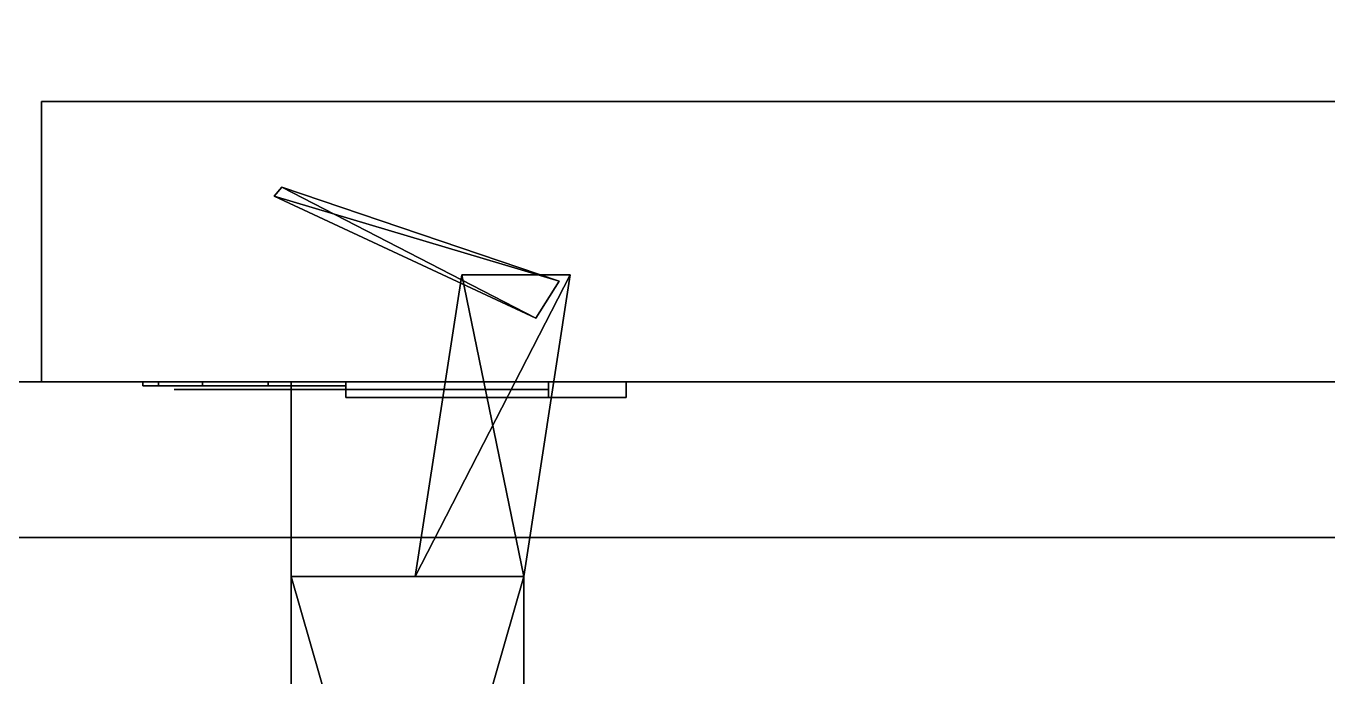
# Model space of a CAD drawing. Extents: x 0 to 6014, y -2453 to 0.
# Drawn here: x 1588 to 1671.5, y -1508.9 to -1467.2 of the extents above; entities that cross this region are included whole.
import ezdxf

# ---------------------------------------------------------------- set-up
doc = ezdxf.new("R2010")
doc.units = 0
for name, color, linetype in [('LAYER0', 7, 'CONTINUOUS'), ('LAYER1', 7, 'CONTINUOUS'), ('LAYER439', 7, 'CONTINUOUS'), ('LAYER472', 7, 'CONTINUOUS'), ('LAYER473', 7, 'CONTINUOUS'), ('LAYER484', 28, 'CONTINUOUS'), ('LAYER485', 253, 'CONTINUOUS'), ('LAYER486', 28, 'CONTINUOUS'), ('LAYER487', 253, 'CONTINUOUS'), ('LAYER488', 28, 'CONTINUOUS'), ('LAYER489', 253, 'CONTINUOUS'), ('LAYER490', 28, 'CONTINUOUS'), ('LAYER491', 253, 'CONTINUOUS'), ('LAYER492', 28, 'CONTINUOUS'), ('LAYER493', 253, 'CONTINUOUS'), ('LAYER494', 254, 'CONTINUOUS'), ('LAYER506', 254, 'CONTINUOUS')]:
    doc.layers.add(name, color=color, linetype=linetype)

msp = doc.modelspace()

# ---------------------------------------------------------------- linework, layer by layer
at = {"layer": 'LAYER0'}
for points, invisible_edges in [([(1510, -265), (4585, 0), (2107, -1840), (1510, -265)], 7), ([(1510, -265, 5), (2107, -1840, 5), (1510, 0, 5), (1510, -265, 5)], 3), ([(1510, 0, 5), (2107, -1840, 5), (4585, 0, 5), (1510, 0, 5)], 3), ([(2107, -1840, 5), (0, -10, 5), (0, -1840, 5), (2107, -1840, 5)], 1), ([(0, -10, 5), (2107, -1840, 5), (1065, -265, 5), (0, -10, 5)], 7), ([(0, -1840), (1065, -265), (2107, -1840), (0, -1840)], 3), ([(2107, -1840), (1065, -265), (1510, -265), (2107, -1840)], 5), ([(1065, -265, 5), (2107, -1840, 5), (1510, -265, 5), (1065, -265, 5)], 3)]:
    msp.add_3dface(points, dxfattribs=dict(at, invisible_edges=invisible_edges))
at = {"layer": 'LAYER439', "invisible_edges": 1}
for points in [[(1605, -1690, 155), (1587, -1490, 155), (1605, -1490, 155), (1605, -1690, 155)], [(1587, -1490, 155), (1605, -1690, 155), (1587, -1690, 155), (1587, -1490, 155)], [(1587, -1490, 155), (1605, -1490, 2293), (1605, -1490, 155), (1587, -1490, 155)], [(1605, -1490, 2293), (1587, -1490, 155), (1587, -1490, 2293), (1605, -1490, 2293)], [(1587, -1690, 2293), (1605, -1490, 2293), (1587, -1490, 2293), (1587, -1690, 2293)], [(1605, -1490, 2293), (1587, -1690, 2293), (1605, -1690, 2293), (1605, -1490, 2293)], [(1605, -1690, 155), (1605, -1490, 2293), (1605, -1690, 2293), (1605, -1690, 155)], [(1605, -1490, 2293), (1605, -1690, 155), (1605, -1490, 155), (1605, -1490, 2293)]]:
    msp.add_3dface(points, dxfattribs=at)
at = {"layer": 'LAYER472', "invisible_edges": 1}
for points in [[(1605, -1690, 156), (2239, -1490, 156), (2239, -1690, 156), (1605, -1690, 156)], [(2239, -1490, 156), (1605, -1690, 156), (1605, -1490, 156), (2239, -1490, 156)], [(1605, -1490, 174), (2239, -1490, 156), (1605, -1490, 156), (1605, -1490, 174)], [(2239, -1490, 156), (1605, -1490, 174), (2239, -1490, 174), (2239, -1490, 156)], [(1605, -1690, 156), (1605, -1490, 174), (1605, -1490, 156), (1605, -1690, 156)], [(1605, -1490, 174), (1605, -1690, 156), (1605, -1690, 174), (1605, -1490, 174)], [(1605, -1490, 174), (2239, -1690, 174), (2239, -1490, 174), (1605, -1490, 174)], [(2239, -1690, 174), (1605, -1490, 174), (1605, -1690, 174), (2239, -1690, 174)]]:
    msp.add_3dface(points, dxfattribs=at)
at = {"layer": 'LAYER473', "invisible_edges": 1}
for points in [[(2239, -1690, 2292), (1605, -1490, 2292), (1605, -1690, 2292), (2239, -1690, 2292)], [(1605, -1490, 2292), (2239, -1690, 2292), (2239, -1490, 2292), (1605, -1490, 2292)], [(2239, -1490, 2274), (1605, -1490, 2292), (2239, -1490, 2292), (2239, -1490, 2274)], [(1605, -1490, 2292), (2239, -1490, 2274), (1605, -1490, 2274), (1605, -1490, 2292)], [(1605, -1690, 2274), (1605, -1490, 2292), (1605, -1490, 2274), (1605, -1690, 2274)], [(1605, -1490, 2292), (1605, -1690, 2274), (1605, -1690, 2292), (1605, -1490, 2292)], [(2239, -1490, 2274), (1605, -1690, 2274), (1605, -1490, 2274), (2239, -1490, 2274)], [(1605, -1690, 2274), (2239, -1490, 2274), (2239, -1690, 2274), (1605, -1690, 2274)]]:
    msp.add_3dface(points, dxfattribs=at)
at = {"layer": 'LAYER484'}
for points, invisible_edges in [([(1596.49, -1490.25, 253.0251), (1595.5, -1490.25, 258), (1597.5, -1490.25, 258), (1597.5, -1490.25, 252.5)], 10), ([(1595.5, -1490.25, 258), (1596.49, -1490.25, 262.9749), (1597.5, -1490.25, 263.5), (1597.5, -1490.25, 258)], 10), ([(1599.308, -1490.25, 248.8076), (1596.49, -1490.25, 253.0251), (1597.5, -1490.25, 252.5), (1601, -1490.25, 252.5)], 10), ([(1596.49, -1490.25, 262.9749), (1599.308, -1490.25, 267.1924), (1601, -1490.25, 263.5), (1597.5, -1490.25, 263.5)], 10), ([(1603.525, -1490.25, 245.9896), (1599.308, -1490.25, 248.8076), (1601, -1490.25, 252.5), (1604.5, -1490.25, 252.5)], 10), ([(1599.308, -1490.25, 267.1924), (1603.525, -1490.25, 270.0104), (1604.5, -1490.25, 263.5), (1601, -1490.25, 263.5)], 10), ([(1608.5, -1490.25, 245), (1603.525, -1490.25, 245.9896), (1604.5, -1490.25, 252.5), (1608.5, -1490.25, 249)], 2), ([(1603.525, -1490.25, 270.0104), (1608.5, -1490.25, 271), (1608.5, -1490.25, 267), (1604.5, -1490.25, 263.5)], 8), ([(1597.5, -1490.5, 263.5), (1597.5, -1490.5, 252.5), (1604.5, -1490.5, 252.5), (1604.291, -1490.5, 263.3167)], 4), ([(1604.291, -1490.5, 263.3167), (1604.5, -1490.5, 252.5), (1608.5, -1490.5, 249), (1608.5, -1490.5, 267)], 5), ([(1608.5, -1490.5, 267), (1608.5, -1490.5, 249), (1621.5, -1490.5, 249), (1621.5, -1490.5, 267)], 1), ([(1626.5, -1491, 237), (1621.5, -1491, 249), (1608.5, -1491, 249), (1608.5, -1491, 237)], 1), ([(1626.5, -1491, 279), (1621.5, -1491, 267), (1608.5, -1491, 267), (1608.5, -1491, 279)], 1), ([(1626.5, -1491, 279), (1626.5, -1491, 237), (1621.5, -1491, 249), (1621.5, -1491, 267)], 10)]:
    msp.add_3dface(points, dxfattribs=dict(at, invisible_edges=invisible_edges))
for points in [[(1608.5, -1490, 249), (1608.5, -1490, 237), (1608.5, -1490, 249)], [(1608.5, -1490, 267), (1608.5, -1490, 279), (1608.5, -1490, 267)], [(1621.5, -1491, 249), (1621.5, -1490, 249), (1608.5, -1490, 249), (1608.5, -1491, 249)], [(1608.5, -1491, 249), (1608.5, -1490, 249), (1608.5, -1490, 237), (1608.5, -1491, 237)], [(1608.5, -1491, 237), (1608.5, -1490, 237), (1626.5, -1490, 237), (1626.5, -1491, 237)], [(1621.5, -1491, 267), (1621.5, -1490, 267), (1608.5, -1490, 267), (1608.5, -1491, 267)], [(1608.5, -1491, 267), (1608.5, -1490, 267), (1608.5, -1490, 279), (1608.5, -1491, 279)], [(1608.5, -1491, 279), (1608.5, -1490, 279), (1626.5, -1490, 279), (1626.5, -1491, 279)], [(1626.5, -1490, 237), (1608.5, -1490, 237), (1608.5, -1490, 279), (1626.5, -1490, 279)], [(1621.5, -1490, 249), (1621.5, -1490, 267), (1621.5, -1490, 249)], [(1621.5, -1491, 249), (1621.5, -1490, 249), (1621.5, -1490, 267), (1621.5, -1491, 267)], [(1626.5, -1491, 279), (1626.5, -1490, 279), (1626.5, -1491, 279)], [(1626.5, -1490, 237), (1626.5, -1490, 279), (1626.5, -1491, 279), (1626.5, -1491, 237)], [(1626.5, -1491, 237), (1608.5, -1491, 237), (1608.5, -1491, 237), (1626.5, -1491, 237)], [(1626.5, -1491, 279), (1608.5, -1491, 279), (1608.5, -1491, 279), (1626.5, -1491, 279)]]:
    msp.add_3dface(points, dxfattribs=at)
at = {"layer": 'LAYER485'}
for points in [[(1603.918, -1478.077, 252.3477), (1604.409, -1477.5, 252.3477), (1620.692, -1485.925, 252.3477), (1603.918, -1478.077, 252.3477)], [(1603.918, -1478.077, 263.652), (1622.182, -1483.544, 263.652), (1604.409, -1477.5, 263.652), (1603.918, -1478.077, 263.652)], [(1620.692, -1485.925, 252.3477), (1604.409, -1477.5, 252.3477), (1622.182, -1483.544, 252.3477), (1620.692, -1485.925, 252.3477)], [(1604.409, -1477.5, 252.3477), (1604.409, -1477.5, 263.652), (1622.182, -1483.544, 252.3477), (1604.409, -1477.5, 252.3477)], [(1622.182, -1483.544, 252.3477), (1604.409, -1477.5, 263.652), (1622.182, -1483.544, 263.652), (1622.182, -1483.544, 252.3477)], [(1620.692, -1485.925, 263.652), (1622.182, -1483.544, 263.652), (1603.918, -1478.077, 263.652), (1620.692, -1485.925, 263.652)], [(1615.942, -1483.135, 251.2174), (1622.906, -1483.135, 251.2174), (1612.958, -1502.5, 251.2174), (1615.942, -1483.135, 251.2174)], [(1612.958, -1502.5, 251.2174), (1622.906, -1483.135, 251.2174), (1619.921, -1502.5, 251.2174), (1612.958, -1502.5, 251.2174)], [(1612.958, -1502.5, 264.7826), (1619.921, -1502.5, 264.7826), (1615.942, -1483.135, 264.7826), (1612.958, -1502.5, 264.7826)], [(1615.942, -1483.135, 264.7826), (1619.921, -1502.5, 264.7826), (1622.906, -1483.135, 264.7826), (1615.942, -1483.135, 264.7826)], [(1622.906, -1483.135, 251.2174), (1622.906, -1483.135, 264.7826), (1619.921, -1502.5, 251.2174), (1622.906, -1483.135, 251.2174)], [(1619.921, -1502.5, 251.2174), (1622.906, -1483.135, 264.7826), (1619.921, -1502.5, 264.7826), (1619.921, -1502.5, 251.2174)], [(1605, -1502.5, 251.2174), (1619.921, -1502.5, 251.2174), (1605, -1554.5, 251.2174), (1605, -1502.5, 251.2174)], [(1605, -1554.5, 251.2174), (1619.921, -1502.5, 251.2174), (1619.921, -1554.5, 251.2174), (1605, -1554.5, 251.2174)], [(1605, -1554.5, 264.7826), (1619.921, -1554.5, 264.7826), (1605, -1502.5, 264.7826), (1605, -1554.5, 264.7826)], [(1605, -1502.5, 264.7826), (1619.921, -1554.5, 264.7826), (1619.921, -1502.5, 264.7826), (1605, -1502.5, 264.7826)], [(1619.921, -1502.5, 251.2174), (1619.921, -1502.5, 264.7826), (1619.921, -1554.5, 251.2174), (1619.921, -1502.5, 251.2174)], [(1619.921, -1554.5, 251.2174), (1619.921, -1502.5, 264.7826), (1619.921, -1554.5, 264.7826), (1619.921, -1554.5, 251.2174)]]:
    msp.add_3dface(points, dxfattribs=at)
at = {"layer": 'LAYER486'}
for points, invisible_edges in [([(1596.49, -1490.25, 736.0251), (1595.5, -1490.25, 741), (1597.5, -1490.25, 741), (1597.5, -1490.25, 735.5)], 10), ([(1595.5, -1490.25, 741), (1596.49, -1490.25, 745.9749), (1597.5, -1490.25, 746.5), (1597.5, -1490.25, 741)], 10), ([(1599.308, -1490.25, 731.8076), (1596.49, -1490.25, 736.0251), (1597.5, -1490.25, 735.5), (1601, -1490.25, 735.5)], 10), ([(1596.49, -1490.25, 745.9749), (1599.308, -1490.25, 750.1924), (1601, -1490.25, 746.5), (1597.5, -1490.25, 746.5)], 10), ([(1603.525, -1490.25, 728.9896), (1599.308, -1490.25, 731.8076), (1601, -1490.25, 735.5), (1604.5, -1490.25, 735.5)], 10), ([(1599.308, -1490.25, 750.1924), (1603.525, -1490.25, 753.0104), (1604.5, -1490.25, 746.5), (1601, -1490.25, 746.5)], 10), ([(1608.5, -1490.25, 728), (1603.525, -1490.25, 728.9896), (1604.5, -1490.25, 735.5), (1608.5, -1490.25, 732)], 2), ([(1603.525, -1490.25, 753.0104), (1608.5, -1490.25, 754), (1608.5, -1490.25, 750), (1604.5, -1490.25, 746.5)], 8), ([(1597.5, -1490.5, 746.5), (1597.5, -1490.5, 735.5), (1604.5, -1490.5, 735.5), (1604.291, -1490.5, 746.3167)], 4), ([(1604.291, -1490.5, 746.3167), (1604.5, -1490.5, 735.5), (1608.5, -1490.5, 732), (1608.5, -1490.5, 750)], 5), ([(1608.5, -1490.5, 750), (1608.5, -1490.5, 732), (1621.5, -1490.5, 732), (1621.5, -1490.5, 750)], 1), ([(1626.5, -1491, 720), (1621.5, -1491, 732), (1608.5, -1491, 732), (1608.5, -1491, 720)], 1), ([(1626.5, -1491, 762), (1621.5, -1491, 750), (1608.5, -1491, 750), (1608.5, -1491, 762)], 1), ([(1626.5, -1491, 762), (1626.5, -1491, 720), (1621.5, -1491, 732), (1621.5, -1491, 750)], 10)]:
    msp.add_3dface(points, dxfattribs=dict(at, invisible_edges=invisible_edges))
for points in [[(1608.5, -1490, 732), (1608.5, -1490, 720), (1608.5, -1490, 732)], [(1608.5, -1490, 750), (1608.5, -1490, 762), (1608.5, -1490, 750)], [(1621.5, -1491, 732), (1621.5, -1490, 732), (1608.5, -1490, 732), (1608.5, -1491, 732)], [(1608.5, -1491, 732), (1608.5, -1490, 732), (1608.5, -1490, 720), (1608.5, -1491, 720)], [(1608.5, -1491, 720), (1608.5, -1490, 720), (1626.5, -1490, 720), (1626.5, -1491, 720)], [(1621.5, -1491, 750), (1621.5, -1490, 750), (1608.5, -1490, 750), (1608.5, -1491, 750)], [(1608.5, -1491, 750), (1608.5, -1490, 750), (1608.5, -1490, 762), (1608.5, -1491, 762)], [(1608.5, -1491, 762), (1608.5, -1490, 762), (1626.5, -1490, 762), (1626.5, -1491, 762)], [(1626.5, -1490, 720), (1608.5, -1490, 720), (1608.5, -1490, 762), (1626.5, -1490, 762)], [(1621.5, -1490, 732), (1621.5, -1490, 750), (1621.5, -1490, 732)], [(1621.5, -1491, 732), (1621.5, -1490, 732), (1621.5, -1490, 750), (1621.5, -1491, 750)], [(1626.5, -1491, 762), (1626.5, -1490, 762), (1626.5, -1491, 762)], [(1626.5, -1490, 720), (1626.5, -1490, 762), (1626.5, -1491, 762), (1626.5, -1491, 720)], [(1626.5, -1491, 720), (1608.5, -1491, 720), (1608.5, -1491, 720), (1626.5, -1491, 720)], [(1626.5, -1491, 762), (1608.5, -1491, 762), (1608.5, -1491, 762), (1626.5, -1491, 762)]]:
    msp.add_3dface(points, dxfattribs=at)
at = {"layer": 'LAYER487'}
for points in [[(1603.918, -1478.077, 735.3477), (1604.409, -1477.5, 735.3477), (1620.692, -1485.925, 735.3477), (1603.918, -1478.077, 735.3477)], [(1603.918, -1478.077, 746.652), (1622.182, -1483.544, 746.652), (1604.409, -1477.5, 746.652), (1603.918, -1478.077, 746.652)], [(1620.692, -1485.925, 735.3477), (1604.409, -1477.5, 735.3477), (1622.182, -1483.544, 735.3477), (1620.692, -1485.925, 735.3477)], [(1604.409, -1477.5, 735.3477), (1604.409, -1477.5, 746.652), (1622.182, -1483.544, 735.3477), (1604.409, -1477.5, 735.3477)], [(1622.182, -1483.544, 735.3477), (1604.409, -1477.5, 746.652), (1622.182, -1483.544, 746.652), (1622.182, -1483.544, 735.3477)], [(1620.692, -1485.925, 746.652), (1622.182, -1483.544, 746.652), (1603.918, -1478.077, 746.652), (1620.692, -1485.925, 746.652)], [(1615.942, -1483.135, 734.2174), (1622.906, -1483.135, 734.2174), (1612.958, -1502.5, 734.2174), (1615.942, -1483.135, 734.2174)], [(1612.958, -1502.5, 734.2174), (1622.906, -1483.135, 734.2174), (1619.921, -1502.5, 734.2174), (1612.958, -1502.5, 734.2174)], [(1612.958, -1502.5, 747.7826), (1619.921, -1502.5, 747.7826), (1615.942, -1483.135, 747.7826), (1612.958, -1502.5, 747.7826)], [(1615.942, -1483.135, 747.7826), (1619.921, -1502.5, 747.7826), (1622.906, -1483.135, 747.7826), (1615.942, -1483.135, 747.7826)], [(1622.906, -1483.135, 734.2174), (1622.906, -1483.135, 747.7826), (1619.921, -1502.5, 734.2174), (1622.906, -1483.135, 734.2174)], [(1619.921, -1502.5, 734.2174), (1622.906, -1483.135, 747.7826), (1619.921, -1502.5, 747.7826), (1619.921, -1502.5, 734.2174)], [(1605, -1502.5, 734.2174), (1619.921, -1502.5, 734.2174), (1605, -1554.5, 734.2174), (1605, -1502.5, 734.2174)], [(1605, -1554.5, 734.2174), (1619.921, -1502.5, 734.2174), (1619.921, -1554.5, 734.2174), (1605, -1554.5, 734.2174)], [(1605, -1554.5, 747.7826), (1619.921, -1554.5, 747.7826), (1605, -1502.5, 747.7826), (1605, -1554.5, 747.7826)], [(1605, -1502.5, 747.7826), (1619.921, -1554.5, 747.7826), (1619.921, -1502.5, 747.7826), (1605, -1502.5, 747.7826)], [(1619.921, -1502.5, 734.2174), (1619.921, -1502.5, 747.7826), (1619.921, -1554.5, 734.2174), (1619.921, -1502.5, 734.2174)], [(1619.921, -1554.5, 734.2174), (1619.921, -1502.5, 747.7826), (1619.921, -1554.5, 747.7826), (1619.921, -1554.5, 734.2174)]]:
    msp.add_3dface(points, dxfattribs=at)
at = {"layer": 'LAYER488'}
for points, invisible_edges in [([(1596.49, -1490.25, 1219.025), (1595.5, -1490.25, 1224), (1597.5, -1490.25, 1224), (1597.5, -1490.25, 1218.5)], 10), ([(1595.5, -1490.25, 1224), (1596.49, -1490.25, 1228.975), (1597.5, -1490.25, 1229.5), (1597.5, -1490.25, 1224)], 10), ([(1599.308, -1490.25, 1214.808), (1596.49, -1490.25, 1219.025), (1597.5, -1490.25, 1218.5), (1601, -1490.25, 1218.5)], 10), ([(1596.49, -1490.25, 1228.975), (1599.308, -1490.25, 1233.192), (1601, -1490.25, 1229.5), (1597.5, -1490.25, 1229.5)], 10), ([(1603.525, -1490.25, 1211.99), (1599.308, -1490.25, 1214.808), (1601, -1490.25, 1218.5), (1604.5, -1490.25, 1218.5)], 10), ([(1599.308, -1490.25, 1233.192), (1603.525, -1490.25, 1236.01), (1604.5, -1490.25, 1229.5), (1601, -1490.25, 1229.5)], 10), ([(1608.5, -1490.25, 1211), (1603.525, -1490.25, 1211.99), (1604.5, -1490.25, 1218.5), (1608.5, -1490.25, 1215)], 2), ([(1603.525, -1490.25, 1236.01), (1608.5, -1490.25, 1237), (1608.5, -1490.25, 1233), (1604.5, -1490.25, 1229.5)], 8), ([(1597.5, -1490.5, 1229.5), (1597.5, -1490.5, 1218.5), (1604.5, -1490.5, 1218.5), (1604.291, -1490.5, 1229.317)], 4), ([(1604.291, -1490.5, 1229.317), (1604.5, -1490.5, 1218.5), (1608.5, -1490.5, 1215), (1608.5, -1490.5, 1233)], 5), ([(1608.5, -1490.5, 1233), (1608.5, -1490.5, 1215), (1621.5, -1490.5, 1215), (1621.5, -1490.5, 1233)], 1), ([(1626.5, -1491, 1203), (1621.5, -1491, 1215), (1608.5, -1491, 1215), (1608.5, -1491, 1203)], 1), ([(1626.5, -1491, 1245), (1621.5, -1491, 1233), (1608.5, -1491, 1233), (1608.5, -1491, 1245)], 1), ([(1626.5, -1491, 1245), (1626.5, -1491, 1203), (1621.5, -1491, 1215), (1621.5, -1491, 1233)], 10)]:
    msp.add_3dface(points, dxfattribs=dict(at, invisible_edges=invisible_edges))
for points in [[(1608.5, -1490, 1215), (1608.5, -1490, 1203), (1608.5, -1490, 1215)], [(1608.5, -1490, 1233), (1608.5, -1490, 1245), (1608.5, -1490, 1233)], [(1621.5, -1491, 1215), (1621.5, -1490, 1215), (1608.5, -1490, 1215), (1608.5, -1491, 1215)], [(1608.5, -1491, 1215), (1608.5, -1490, 1215), (1608.5, -1490, 1203), (1608.5, -1491, 1203)], [(1608.5, -1491, 1203), (1608.5, -1490, 1203), (1626.5, -1490, 1203), (1626.5, -1491, 1203)], [(1621.5, -1491, 1233), (1621.5, -1490, 1233), (1608.5, -1490, 1233), (1608.5, -1491, 1233)], [(1608.5, -1491, 1233), (1608.5, -1490, 1233), (1608.5, -1490, 1245), (1608.5, -1491, 1245)], [(1608.5, -1491, 1245), (1608.5, -1490, 1245), (1626.5, -1490, 1245), (1626.5, -1491, 1245)], [(1626.5, -1490, 1203), (1608.5, -1490, 1203), (1608.5, -1490, 1245), (1626.5, -1490, 1245)], [(1621.5, -1490, 1215), (1621.5, -1490, 1233), (1621.5, -1490, 1215)], [(1621.5, -1491, 1215), (1621.5, -1490, 1215), (1621.5, -1490, 1233), (1621.5, -1491, 1233)], [(1626.5, -1491, 1245), (1626.5, -1490, 1245), (1626.5, -1491, 1245)], [(1626.5, -1490, 1203), (1626.5, -1490, 1245), (1626.5, -1491, 1245), (1626.5, -1491, 1203)], [(1626.5, -1491, 1203), (1608.5, -1491, 1203), (1608.5, -1491, 1203), (1626.5, -1491, 1203)], [(1626.5, -1491, 1245), (1608.5, -1491, 1245), (1608.5, -1491, 1245), (1626.5, -1491, 1245)]]:
    msp.add_3dface(points, dxfattribs=at)
at = {"layer": 'LAYER489'}
for points in [[(1603.918, -1478.077, 1218.348), (1604.409, -1477.5, 1218.348), (1620.692, -1485.925, 1218.348), (1603.918, -1478.077, 1218.348)], [(1603.918, -1478.077, 1229.652), (1622.182, -1483.544, 1229.652), (1604.409, -1477.5, 1229.652), (1603.918, -1478.077, 1229.652)], [(1620.692, -1485.925, 1218.348), (1604.409, -1477.5, 1218.348), (1622.182, -1483.544, 1218.348), (1620.692, -1485.925, 1218.348)], [(1604.409, -1477.5, 1218.348), (1604.409, -1477.5, 1229.652), (1622.182, -1483.544, 1218.348), (1604.409, -1477.5, 1218.348)], [(1622.182, -1483.544, 1218.348), (1604.409, -1477.5, 1229.652), (1622.182, -1483.544, 1229.652), (1622.182, -1483.544, 1218.348)], [(1620.692, -1485.925, 1229.652), (1622.182, -1483.544, 1229.652), (1603.918, -1478.077, 1229.652), (1620.692, -1485.925, 1229.652)], [(1615.942, -1483.135, 1217.217), (1622.906, -1483.135, 1217.217), (1612.958, -1502.5, 1217.217), (1615.942, -1483.135, 1217.217)], [(1612.958, -1502.5, 1217.217), (1622.906, -1483.135, 1217.217), (1619.921, -1502.5, 1217.217), (1612.958, -1502.5, 1217.217)], [(1612.958, -1502.5, 1230.783), (1619.921, -1502.5, 1230.783), (1615.942, -1483.135, 1230.783), (1612.958, -1502.5, 1230.783)], [(1615.942, -1483.135, 1230.783), (1619.921, -1502.5, 1230.783), (1622.906, -1483.135, 1230.783), (1615.942, -1483.135, 1230.783)], [(1622.906, -1483.135, 1217.217), (1622.906, -1483.135, 1230.783), (1619.921, -1502.5, 1217.217), (1622.906, -1483.135, 1217.217)], [(1619.921, -1502.5, 1217.217), (1622.906, -1483.135, 1230.783), (1619.921, -1502.5, 1230.783), (1619.921, -1502.5, 1217.217)], [(1605, -1502.5, 1217.217), (1619.921, -1502.5, 1217.217), (1605, -1554.5, 1217.217), (1605, -1502.5, 1217.217)], [(1605, -1554.5, 1217.217), (1619.921, -1502.5, 1217.217), (1619.921, -1554.5, 1217.217), (1605, -1554.5, 1217.217)], [(1605, -1554.5, 1230.783), (1619.921, -1554.5, 1230.783), (1605, -1502.5, 1230.783), (1605, -1554.5, 1230.783)], [(1605, -1502.5, 1230.783), (1619.921, -1554.5, 1230.783), (1619.921, -1502.5, 1230.783), (1605, -1502.5, 1230.783)], [(1619.921, -1502.5, 1217.217), (1619.921, -1502.5, 1230.783), (1619.921, -1554.5, 1217.217), (1619.921, -1502.5, 1217.217)], [(1619.921, -1554.5, 1217.217), (1619.921, -1502.5, 1230.783), (1619.921, -1554.5, 1230.783), (1619.921, -1554.5, 1217.217)]]:
    msp.add_3dface(points, dxfattribs=at)
at = {"layer": 'LAYER490'}
for points, invisible_edges in [([(1596.49, -1490.25, 1702.025), (1595.5, -1490.25, 1707), (1597.5, -1490.25, 1707), (1597.5, -1490.25, 1701.5)], 10), ([(1595.5, -1490.25, 1707), (1596.49, -1490.25, 1711.975), (1597.5, -1490.25, 1712.5), (1597.5, -1490.25, 1707)], 10), ([(1599.308, -1490.25, 1697.808), (1596.49, -1490.25, 1702.025), (1597.5, -1490.25, 1701.5), (1601, -1490.25, 1701.5)], 10), ([(1596.49, -1490.25, 1711.975), (1599.308, -1490.25, 1716.192), (1601, -1490.25, 1712.5), (1597.5, -1490.25, 1712.5)], 10), ([(1603.525, -1490.25, 1694.99), (1599.308, -1490.25, 1697.808), (1601, -1490.25, 1701.5), (1604.5, -1490.25, 1701.5)], 10), ([(1599.308, -1490.25, 1716.192), (1603.525, -1490.25, 1719.01), (1604.5, -1490.25, 1712.5), (1601, -1490.25, 1712.5)], 10), ([(1608.5, -1490.25, 1694), (1603.525, -1490.25, 1694.99), (1604.5, -1490.25, 1701.5), (1608.5, -1490.25, 1698)], 2), ([(1603.525, -1490.25, 1719.01), (1608.5, -1490.25, 1720), (1608.5, -1490.25, 1716), (1604.5, -1490.25, 1712.5)], 8), ([(1597.5, -1490.5, 1712.5), (1597.5, -1490.5, 1701.5), (1604.5, -1490.5, 1701.5), (1604.291, -1490.5, 1712.317)], 4), ([(1604.291, -1490.5, 1712.317), (1604.5, -1490.5, 1701.5), (1608.5, -1490.5, 1698), (1608.5, -1490.5, 1716)], 5), ([(1608.5, -1490.5, 1716), (1608.5, -1490.5, 1698), (1621.5, -1490.5, 1698), (1621.5, -1490.5, 1716)], 1), ([(1626.5, -1491, 1686), (1621.5, -1491, 1698), (1608.5, -1491, 1698), (1608.5, -1491, 1686)], 1), ([(1626.5, -1491, 1728), (1621.5, -1491, 1716), (1608.5, -1491, 1716), (1608.5, -1491, 1728)], 1), ([(1626.5, -1491, 1728), (1626.5, -1491, 1686), (1621.5, -1491, 1698), (1621.5, -1491, 1716)], 10)]:
    msp.add_3dface(points, dxfattribs=dict(at, invisible_edges=invisible_edges))
for points in [[(1608.5, -1490, 1698), (1608.5, -1490, 1686), (1608.5, -1490, 1698)], [(1608.5, -1490, 1716), (1608.5, -1490, 1728), (1608.5, -1490, 1716)], [(1621.5, -1491, 1698), (1621.5, -1490, 1698), (1608.5, -1490, 1698), (1608.5, -1491, 1698)], [(1608.5, -1491, 1698), (1608.5, -1490, 1698), (1608.5, -1490, 1686), (1608.5, -1491, 1686)], [(1608.5, -1491, 1686), (1608.5, -1490, 1686), (1626.5, -1490, 1686), (1626.5, -1491, 1686)], [(1621.5, -1491, 1716), (1621.5, -1490, 1716), (1608.5, -1490, 1716), (1608.5, -1491, 1716)], [(1608.5, -1491, 1716), (1608.5, -1490, 1716), (1608.5, -1490, 1728), (1608.5, -1491, 1728)], [(1608.5, -1491, 1728), (1608.5, -1490, 1728), (1626.5, -1490, 1728), (1626.5, -1491, 1728)], [(1626.5, -1490, 1686), (1608.5, -1490, 1686), (1608.5, -1490, 1728), (1626.5, -1490, 1728)], [(1621.5, -1490, 1698), (1621.5, -1490, 1716), (1621.5, -1490, 1698)], [(1621.5, -1491, 1698), (1621.5, -1490, 1698), (1621.5, -1490, 1716), (1621.5, -1491, 1716)], [(1626.5, -1491, 1728), (1626.5, -1490, 1728), (1626.5, -1491, 1728)], [(1626.5, -1490, 1686), (1626.5, -1490, 1728), (1626.5, -1491, 1728), (1626.5, -1491, 1686)], [(1626.5, -1491, 1686), (1608.5, -1491, 1686), (1608.5, -1491, 1686), (1626.5, -1491, 1686)], [(1626.5, -1491, 1728), (1608.5, -1491, 1728), (1608.5, -1491, 1728), (1626.5, -1491, 1728)]]:
    msp.add_3dface(points, dxfattribs=at)
at = {"layer": 'LAYER491'}
for points in [[(1603.918, -1478.077, 1701.348), (1604.409, -1477.5, 1701.348), (1620.692, -1485.925, 1701.348), (1603.918, -1478.077, 1701.348)], [(1603.918, -1478.077, 1712.652), (1622.182, -1483.544, 1712.652), (1604.409, -1477.5, 1712.652), (1603.918, -1478.077, 1712.652)], [(1620.692, -1485.925, 1701.348), (1604.409, -1477.5, 1701.348), (1622.182, -1483.544, 1701.348), (1620.692, -1485.925, 1701.348)], [(1604.409, -1477.5, 1701.348), (1604.409, -1477.5, 1712.652), (1622.182, -1483.544, 1701.348), (1604.409, -1477.5, 1701.348)], [(1622.182, -1483.544, 1701.348), (1604.409, -1477.5, 1712.652), (1622.182, -1483.544, 1712.652), (1622.182, -1483.544, 1701.348)], [(1620.692, -1485.925, 1712.652), (1622.182, -1483.544, 1712.652), (1603.918, -1478.077, 1712.652), (1620.692, -1485.925, 1712.652)], [(1615.942, -1483.135, 1700.217), (1622.906, -1483.135, 1700.217), (1612.958, -1502.5, 1700.217), (1615.942, -1483.135, 1700.217)], [(1612.958, -1502.5, 1700.217), (1622.906, -1483.135, 1700.217), (1619.921, -1502.5, 1700.217), (1612.958, -1502.5, 1700.217)], [(1612.958, -1502.5, 1713.783), (1619.921, -1502.5, 1713.783), (1615.942, -1483.135, 1713.783), (1612.958, -1502.5, 1713.783)], [(1615.942, -1483.135, 1713.783), (1619.921, -1502.5, 1713.783), (1622.906, -1483.135, 1713.783), (1615.942, -1483.135, 1713.783)], [(1622.906, -1483.135, 1700.217), (1622.906, -1483.135, 1713.783), (1619.921, -1502.5, 1700.217), (1622.906, -1483.135, 1700.217)], [(1619.921, -1502.5, 1700.217), (1622.906, -1483.135, 1713.783), (1619.921, -1502.5, 1713.783), (1619.921, -1502.5, 1700.217)], [(1605, -1502.5, 1700.217), (1619.921, -1502.5, 1700.217), (1605, -1554.5, 1700.217), (1605, -1502.5, 1700.217)], [(1605, -1554.5, 1700.217), (1619.921, -1502.5, 1700.217), (1619.921, -1554.5, 1700.217), (1605, -1554.5, 1700.217)], [(1605, -1554.5, 1713.783), (1619.921, -1554.5, 1713.783), (1605, -1502.5, 1713.783), (1605, -1554.5, 1713.783)], [(1605, -1502.5, 1713.783), (1619.921, -1554.5, 1713.783), (1619.921, -1502.5, 1713.783), (1605, -1502.5, 1713.783)], [(1619.921, -1502.5, 1700.217), (1619.921, -1502.5, 1713.783), (1619.921, -1554.5, 1700.217), (1619.921, -1502.5, 1700.217)], [(1619.921, -1554.5, 1700.217), (1619.921, -1502.5, 1713.783), (1619.921, -1554.5, 1713.783), (1619.921, -1554.5, 1700.217)]]:
    msp.add_3dface(points, dxfattribs=at)
at = {"layer": 'LAYER492'}
for points, invisible_edges in [([(1596.49, -1490.25, 2185.025), (1595.5, -1490.25, 2190), (1597.5, -1490.25, 2190), (1597.5, -1490.25, 2184.5)], 10), ([(1595.5, -1490.25, 2190), (1596.49, -1490.25, 2194.975), (1597.5, -1490.25, 2195.5), (1597.5, -1490.25, 2190)], 10), ([(1599.308, -1490.25, 2180.808), (1596.49, -1490.25, 2185.025), (1597.5, -1490.25, 2184.5), (1601, -1490.25, 2184.5)], 10), ([(1596.49, -1490.25, 2194.975), (1599.308, -1490.25, 2199.192), (1601, -1490.25, 2195.5), (1597.5, -1490.25, 2195.5)], 10), ([(1603.525, -1490.25, 2177.99), (1599.308, -1490.25, 2180.808), (1601, -1490.25, 2184.5), (1604.5, -1490.25, 2184.5)], 10), ([(1599.308, -1490.25, 2199.192), (1603.525, -1490.25, 2202.01), (1604.5, -1490.25, 2195.5), (1601, -1490.25, 2195.5)], 10), ([(1608.5, -1490.25, 2177), (1603.525, -1490.25, 2177.99), (1604.5, -1490.25, 2184.5), (1608.5, -1490.25, 2181)], 2), ([(1603.525, -1490.25, 2202.01), (1608.5, -1490.25, 2203), (1608.5, -1490.25, 2199), (1604.5, -1490.25, 2195.5)], 8), ([(1597.5, -1490.5, 2195.5), (1597.5, -1490.5, 2184.5), (1604.5, -1490.5, 2184.5), (1604.291, -1490.5, 2195.317)], 4), ([(1604.291, -1490.5, 2195.317), (1604.5, -1490.5, 2184.5), (1608.5, -1490.5, 2181), (1608.5, -1490.5, 2199)], 5), ([(1608.5, -1490.5, 2199), (1608.5, -1490.5, 2181), (1621.5, -1490.5, 2181), (1621.5, -1490.5, 2199)], 1), ([(1626.5, -1491, 2169), (1621.5, -1491, 2181), (1608.5, -1491, 2181), (1608.5, -1491, 2169)], 1), ([(1626.5, -1491, 2211), (1621.5, -1491, 2199), (1608.5, -1491, 2199), (1608.5, -1491, 2211)], 1), ([(1626.5, -1491, 2211), (1626.5, -1491, 2169), (1621.5, -1491, 2181), (1621.5, -1491, 2199)], 10)]:
    msp.add_3dface(points, dxfattribs=dict(at, invisible_edges=invisible_edges))
for points in [[(1608.5, -1490, 2181), (1608.5, -1490, 2169), (1608.5, -1490, 2181)], [(1608.5, -1490, 2199), (1608.5, -1490, 2211), (1608.5, -1490, 2199)], [(1621.5, -1491, 2181), (1621.5, -1490, 2181), (1608.5, -1490, 2181), (1608.5, -1491, 2181)], [(1608.5, -1491, 2181), (1608.5, -1490, 2181), (1608.5, -1490, 2169), (1608.5, -1491, 2169)], [(1608.5, -1491, 2169), (1608.5, -1490, 2169), (1626.5, -1490, 2169), (1626.5, -1491, 2169)], [(1621.5, -1491, 2199), (1621.5, -1490, 2199), (1608.5, -1490, 2199), (1608.5, -1491, 2199)], [(1608.5, -1491, 2199), (1608.5, -1490, 2199), (1608.5, -1490, 2211), (1608.5, -1491, 2211)], [(1608.5, -1491, 2211), (1608.5, -1490, 2211), (1626.5, -1490, 2211), (1626.5, -1491, 2211)], [(1626.5, -1490, 2169), (1608.5, -1490, 2169), (1608.5, -1490, 2211), (1626.5, -1490, 2211)], [(1621.5, -1490, 2181), (1621.5, -1490, 2199), (1621.5, -1490, 2181)], [(1621.5, -1491, 2181), (1621.5, -1490, 2181), (1621.5, -1490, 2199), (1621.5, -1491, 2199)], [(1626.5, -1491, 2211), (1626.5, -1490, 2211), (1626.5, -1491, 2211)], [(1626.5, -1490, 2169), (1626.5, -1490, 2211), (1626.5, -1491, 2211), (1626.5, -1491, 2169)], [(1626.5, -1491, 2169), (1608.5, -1491, 2169), (1608.5, -1491, 2169), (1626.5, -1491, 2169)], [(1626.5, -1491, 2211), (1608.5, -1491, 2211), (1608.5, -1491, 2211), (1626.5, -1491, 2211)]]:
    msp.add_3dface(points, dxfattribs=at)
at = {"layer": 'LAYER493'}
for points in [[(1603.918, -1478.077, 2184.348), (1604.409, -1477.5, 2184.348), (1620.692, -1485.925, 2184.348), (1603.918, -1478.077, 2184.348)], [(1603.918, -1478.077, 2195.652), (1622.182, -1483.544, 2195.652), (1604.409, -1477.5, 2195.652), (1603.918, -1478.077, 2195.652)], [(1620.692, -1485.925, 2184.348), (1604.409, -1477.5, 2184.348), (1622.182, -1483.544, 2184.348), (1620.692, -1485.925, 2184.348)], [(1604.409, -1477.5, 2184.348), (1604.409, -1477.5, 2195.652), (1622.182, -1483.544, 2184.348), (1604.409, -1477.5, 2184.348)], [(1622.182, -1483.544, 2184.348), (1604.409, -1477.5, 2195.652), (1622.182, -1483.544, 2195.652), (1622.182, -1483.544, 2184.348)], [(1620.692, -1485.925, 2195.652), (1622.182, -1483.544, 2195.652), (1603.918, -1478.077, 2195.652), (1620.692, -1485.925, 2195.652)], [(1615.942, -1483.135, 2183.217), (1622.906, -1483.135, 2183.217), (1612.958, -1502.5, 2183.217), (1615.942, -1483.135, 2183.217)], [(1612.958, -1502.5, 2183.217), (1622.906, -1483.135, 2183.217), (1619.921, -1502.5, 2183.217), (1612.958, -1502.5, 2183.217)], [(1612.958, -1502.5, 2196.783), (1619.921, -1502.5, 2196.783), (1615.942, -1483.135, 2196.783), (1612.958, -1502.5, 2196.783)], [(1615.942, -1483.135, 2196.783), (1619.921, -1502.5, 2196.783), (1622.906, -1483.135, 2196.783), (1615.942, -1483.135, 2196.783)], [(1622.906, -1483.135, 2183.217), (1622.906, -1483.135, 2196.783), (1619.921, -1502.5, 2183.217), (1622.906, -1483.135, 2183.217)], [(1619.921, -1502.5, 2183.217), (1622.906, -1483.135, 2196.783), (1619.921, -1502.5, 2196.783), (1619.921, -1502.5, 2183.217)], [(1605, -1502.5, 2183.217), (1619.921, -1502.5, 2183.217), (1605, -1554.5, 2183.217), (1605, -1502.5, 2183.217)], [(1605, -1554.5, 2183.217), (1619.921, -1502.5, 2183.217), (1619.921, -1554.5, 2183.217), (1605, -1554.5, 2183.217)], [(1605, -1554.5, 2196.783), (1619.921, -1554.5, 2196.783), (1605, -1502.5, 2196.783), (1605, -1554.5, 2196.783)], [(1605, -1502.5, 2196.783), (1619.921, -1554.5, 2196.783), (1619.921, -1502.5, 2196.783), (1605, -1502.5, 2196.783)], [(1619.921, -1502.5, 2183.217), (1619.921, -1502.5, 2196.783), (1619.921, -1554.5, 2183.217), (1619.921, -1502.5, 2183.217)], [(1619.921, -1554.5, 2183.217), (1619.921, -1502.5, 2196.783), (1619.921, -1554.5, 2196.783), (1619.921, -1554.5, 2183.217)]]:
    msp.add_3dface(points, dxfattribs=at)
at = {"layer": 'LAYER494', "invisible_edges": 1}
for points in [[(1920.5, -1472, 158), (1589, -1490, 158), (1589, -1472, 158), (1920.5, -1472, 158)], [(1589, -1490, 158), (1920.5, -1472, 158), (1920.5, -1490, 158), (1589, -1490, 158)], [(1589, -1472, 2290), (1589, -1490, 158), (1589, -1490, 2290), (1589, -1472, 2290)], [(1589, -1490, 158), (1589, -1472, 2290), (1589, -1472, 158), (1589, -1490, 158)], [(1920.5, -1490, 2290), (1589, -1472, 2290), (1589, -1490, 2290), (1920.5, -1490, 2290)], [(1589, -1472, 2290), (1920.5, -1490, 2290), (1920.5, -1472, 2290), (1589, -1472, 2290)], [(1589, -1472, 2290), (1920.5, -1472, 158), (1589, -1472, 158), (1589, -1472, 2290)], [(1920.5, -1472, 158), (1589, -1472, 2290), (1920.5, -1472, 2290), (1920.5, -1472, 158)], [(1920.5, -1490, 2290), (1589, -1490, 158), (1920.5, -1490, 158), (1920.5, -1490, 2290)], [(1589, -1490, 158), (1920.5, -1490, 2290), (1589, -1490, 2290), (1589, -1490, 158)]]:
    msp.add_3dface(points, dxfattribs=at)
at = {"layer": 'LAYER506', "invisible_edges": 1}
for points in [[(97, -1500, 2293), (2247, -1518, 2293), (97, -1518, 2293), (97, -1500, 2293)], [(2247, -1518, 2293), (97, -1500, 2293), (2247, -1500, 2293), (2247, -1518, 2293)], [(2247, -1500, 2363), (97, -1518, 2363), (2247, -1518, 2363), (2247, -1500, 2363)], [(97, -1518, 2363), (2247, -1500, 2363), (97, -1500, 2363), (97, -1518, 2363)], [(97, -1500, 2293), (2247, -1500, 2363), (2247, -1500, 2293), (97, -1500, 2293)], [(2247, -1500, 2363), (97, -1500, 2293), (97, -1500, 2363), (2247, -1500, 2363)]]:
    msp.add_3dface(points, dxfattribs=at)

# ---------------------------------------------------------------- meshes
at = {"layer": 'LAYER1'}
mesh = msp.add_polymesh((11, 2), dxfattribs=at)
for k, corner in enumerate([(2257, -1690, 2334), (2257, -2453, 2334), (150, -1690, 2334), (2257, -1690, 2334), (150, -160, 2334), (150, -1690, 2334), (915, -160, 2334), (150, -160, 2334), (915, -415, 2334), (915, -160, 2334), (1660, -415, 2334), (915, -415, 2334), (1660, -150, 2334), (1660, -415, 2334), (4435, -150, 2334), (1660, -150, 2334), (4435, -790, 2334), (4435, -150, 2334), (6013.688, -790, 2334), (4435, -790, 2334), (6013.688, -640, 2334), (4585, -640, 2334)]):
    mesh.set_mesh_vertex(divmod(k, 2), corner)
at = {"layer": 'LAYER484'}
mesh = msp.add_polymesh((2, 9), dxfattribs=at)
for k, corner in enumerate([(1608.5, -1490.25, 245), (1603.525, -1490.25, 245.9896), (1599.308, -1490.25, 248.8076), (1596.49, -1490.25, 253.0251), (1595.5, -1490.25, 258), (1596.49, -1490.25, 262.9749), (1599.308, -1490.25, 267.1924), (1603.525, -1490.25, 270.0104), (1608.5, -1490.25, 271), (1608.5, -1490, 245), (1603.525, -1490, 245.9896), (1599.308, -1490, 248.8076), (1596.49, -1490, 253.0251), (1595.5, -1490, 258), (1596.49, -1490, 262.9749), (1599.308, -1490, 267.1924), (1603.525, -1490, 270.0104), (1608.5, -1490, 271)]):
    mesh.set_mesh_vertex(divmod(k, 9), corner)
at = {"layer": 'LAYER486'}
mesh = msp.add_polymesh((2, 9), dxfattribs=at)
for k, corner in enumerate([(1608.5, -1490.25, 728), (1603.525, -1490.25, 728.9896), (1599.308, -1490.25, 731.8076), (1596.49, -1490.25, 736.0251), (1595.5, -1490.25, 741), (1596.49, -1490.25, 745.9749), (1599.308, -1490.25, 750.1924), (1603.525, -1490.25, 753.0104), (1608.5, -1490.25, 754), (1608.5, -1490, 728), (1603.525, -1490, 728.9896), (1599.308, -1490, 731.8076), (1596.49, -1490, 736.0251), (1595.5, -1490, 741), (1596.49, -1490, 745.9749), (1599.308, -1490, 750.1924), (1603.525, -1490, 753.0104), (1608.5, -1490, 754)]):
    mesh.set_mesh_vertex(divmod(k, 9), corner)
at = {"layer": 'LAYER488'}
mesh = msp.add_polymesh((2, 9), dxfattribs=at)
for k, corner in enumerate([(1608.5, -1490.25, 1211), (1603.525, -1490.25, 1211.99), (1599.308, -1490.25, 1214.808), (1596.49, -1490.25, 1219.025), (1595.5, -1490.25, 1224), (1596.49, -1490.25, 1228.975), (1599.308, -1490.25, 1233.192), (1603.525, -1490.25, 1236.01), (1608.5, -1490.25, 1237), (1608.5, -1490, 1211), (1603.525, -1490, 1211.99), (1599.308, -1490, 1214.808), (1596.49, -1490, 1219.025), (1595.5, -1490, 1224), (1596.49, -1490, 1228.975), (1599.308, -1490, 1233.192), (1603.525, -1490, 1236.01), (1608.5, -1490, 1237)]):
    mesh.set_mesh_vertex(divmod(k, 9), corner)
at = {"layer": 'LAYER490'}
mesh = msp.add_polymesh((2, 9), dxfattribs=at)
for k, corner in enumerate([(1608.5, -1490.25, 1694), (1603.525, -1490.25, 1694.99), (1599.308, -1490.25, 1697.808), (1596.49, -1490.25, 1702.025), (1595.5, -1490.25, 1707), (1596.49, -1490.25, 1711.975), (1599.308, -1490.25, 1716.192), (1603.525, -1490.25, 1719.01), (1608.5, -1490.25, 1720), (1608.5, -1490, 1694), (1603.525, -1490, 1694.99), (1599.308, -1490, 1697.808), (1596.49, -1490, 1702.025), (1595.5, -1490, 1707), (1596.49, -1490, 1711.975), (1599.308, -1490, 1716.192), (1603.525, -1490, 1719.01), (1608.5, -1490, 1720)]):
    mesh.set_mesh_vertex(divmod(k, 9), corner)
at = {"layer": 'LAYER492'}
mesh = msp.add_polymesh((2, 9), dxfattribs=at)
for k, corner in enumerate([(1608.5, -1490.25, 2177), (1603.525, -1490.25, 2177.99), (1599.308, -1490.25, 2180.808), (1596.49, -1490.25, 2185.025), (1595.5, -1490.25, 2190), (1596.49, -1490.25, 2194.975), (1599.308, -1490.25, 2199.192), (1603.525, -1490.25, 2202.01), (1608.5, -1490.25, 2203), (1608.5, -1490, 2177), (1603.525, -1490, 2177.99), (1599.308, -1490, 2180.808), (1596.49, -1490, 2185.025), (1595.5, -1490, 2190), (1596.49, -1490, 2194.975), (1599.308, -1490, 2199.192), (1603.525, -1490, 2202.01), (1608.5, -1490, 2203)]):
    mesh.set_mesh_vertex(divmod(k, 9), corner)

doc.saveas('drawing.dxf')
